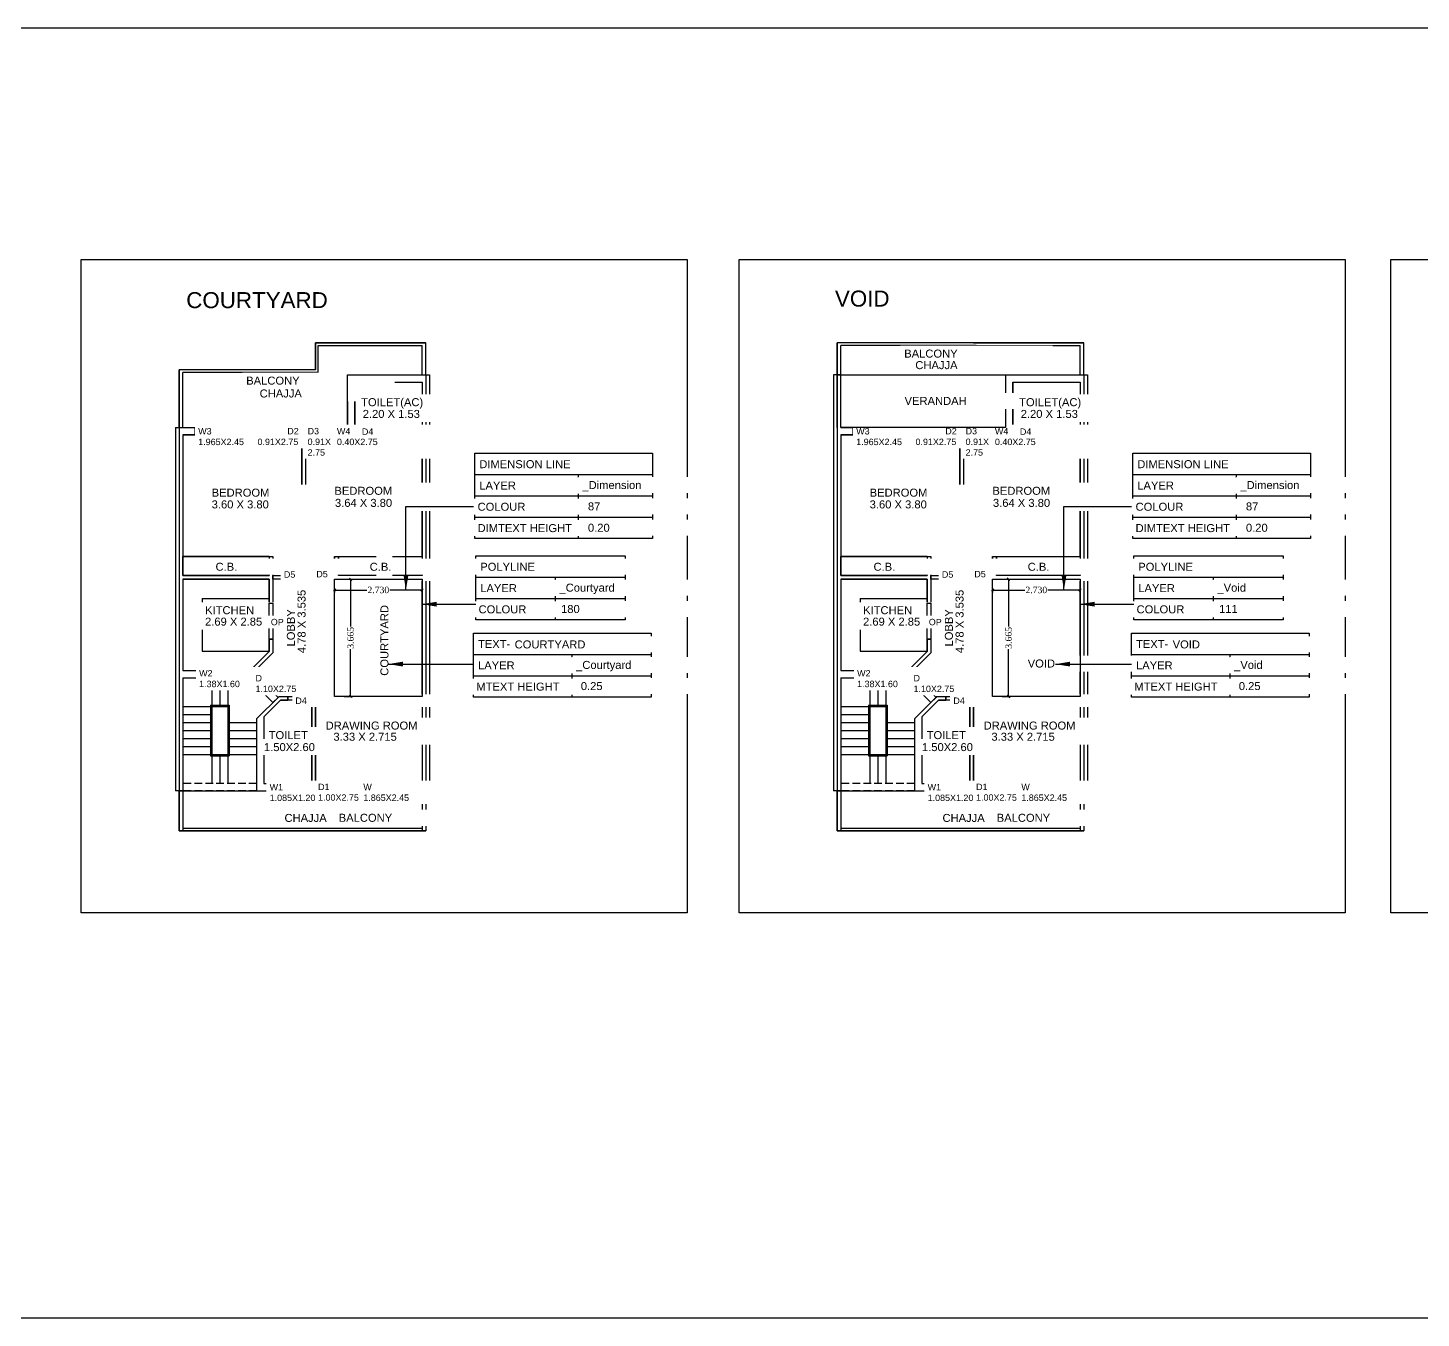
# Model space of a CAD drawing. Header units: metres. Extents: x 180 to 389, y -165 to 195.
# Drawn here: x 305.84 to 349.38, y 100.17 to 140.5 of the extents above; entities that cross this region are included whole.
import ezdxf

# ---------------------------------------------------------------- set-up
doc = ezdxf.new("R2010")
doc.units = ezdxf.units.M
doc.header["$LTSCALE"] = 2
doc.header["$MEASUREMENT"] = 0
doc.linetypes.add('ACAD_ISO02W100', pattern=[15, 12, -3])
for name, color, linetype in [('_ArchProj', 21, 'Continuous'), ('_Balcony', 25, 'Continuous'), ('_CB', 40, 'Continuous'), ('_Courtyard', 180, 'Continuous'), ('_Dimension', 87, 'Continuous'), ('_Door', 114, 'Continuous'), ('_Room', 72, 'Continuous'), ('_RoomDimensions', 193, 'Continuous'), ('_Void', 111, 'Continuous'), ('_Window', 115, 'Continuous')]:
    doc.layers.add(name, color=color, linetype=linetype)
doc.styles.add('DRAWING', font='times.ttf', dxfattribs={"height": 0.2})
doc.styles.get("Standard").update_dxf_attribs({"font": 'arial.ttf'})
doc.dimstyles.new('Copy of DRAWING', dxfattribs={"dimtxt": 0.2, "dimasz": 0.46, "dimexe": 0.076, "dimexo": 0.3, "dimgap": 0.037, "dimtad": 0, "dimdec": 3, "dimzin": 0, "dimdsep": 46, "dimtxsty": 'DRAWING', "dimblk": 'ARCHTICK', "dimtsz": 0.037, "dimcen": 0.09, "dimclre": 256, "dimclrt": 256, "dimadec": 0, "dimazin": 0, "dimtfac": 1, "dimtdec": 3, "dimtix": 1, "dimtofl": 0, "dimtmove": 2, "dimatfit": 3, "dimfxl": 1, "dimtolj": 1, "dimtzin": 0, "dimarcsym": 0})

# ---------------------------------------------------------------- blocks, each defined once
blk = doc.blocks.new('_ArchTick')
blk = doc.blocks.new('*D232')
at = {"layer": '_Dimension', "color": 0, "linetype": 'ByBlock', "lineweight": -2, "ltscale": 0.01}
for p, q in [((315.461, 122.965), (315.387, 122.891)), ((315.424, 122.928), (316.428, 122.928)), ((318.154, 122.928), (317.15, 122.928)), ((318.117, 122.891), (318.191, 122.965))]:
    blk.add_line(p, q, dxfattribs=at)
at = {"layer": '_Dimension', "linetype": 'ByBlock', "lineweight": -2, "ltscale": 0.01}
for p, q in [((315.424, 122.966), (315.424, 122.852)), ((318.154, 122.966), (318.154, 122.852))]:
    blk.add_line(p, q, dxfattribs=at)
at = {"layer": 'Defpoints', "color": 0, "ltscale": 0.01}
for p in [(315.424, 123.266), (318.154, 123.266), (318.154, 122.928)]:
    blk.add_point(p, dxfattribs=at)
at = {"layer": '_Dimension', "ltscale": 0.01, "insert": (316.789, 122.928), "char_height": 0.2, "attachment_point": 5, "style": 'DRAWING'}
blk.add_mtext('\\A1;2.730', dxfattribs=at)
blk = doc.blocks.new('*D233')
at = {"layer": '_Dimension', "linetype": 'ByBlock', "lineweight": -2, "ltscale": 0.01}
for p, q in [((315.724, 123.266), (315.996, 123.266)), ((315.724, 119.601), (315.996, 119.601))]:
    blk.add_line(p, q, dxfattribs=at)
at = {"layer": '_Dimension', "color": 0, "linetype": 'ByBlock', "lineweight": -2, "ltscale": 0.01}
for p, q in [((315.957, 123.229), (315.883, 123.303)), ((315.92, 123.266), (315.92, 121.787)), ((315.92, 119.601), (315.92, 121.08)), ((315.883, 119.638), (315.957, 119.564))]:
    blk.add_line(p, q, dxfattribs=at)
at = {"layer": 'Defpoints', "color": 0, "ltscale": 0.01}
for p in [(315.424, 123.266), (315.424, 119.601), (315.92, 119.601)]:
    blk.add_point(p, dxfattribs=at)
at = {"layer": '_Dimension', "ltscale": 0.01, "insert": (315.92, 121.433), "char_height": 0.2, "attachment_point": 5, "rotation": 90, "style": 'DRAWING'}
blk.add_mtext('\\A1;3.665', dxfattribs=at)
blk = doc.blocks.new('*D234')
at = {"layer": '_Dimension', "color": 0, "linetype": 'ByBlock', "lineweight": -2, "ltscale": 0.01}
for p, q in [((336.023, 122.965), (335.949, 122.891)), ((335.986, 122.928), (336.991, 122.928)), ((338.716, 122.928), (337.712, 122.928)), ((338.679, 122.891), (338.753, 122.965))]:
    blk.add_line(p, q, dxfattribs=at)
at = {"layer": '_Dimension', "linetype": 'ByBlock', "lineweight": -2, "ltscale": 0.01}
for p, q in [((335.986, 122.966), (335.986, 122.852)), ((338.716, 122.966), (338.716, 122.852))]:
    blk.add_line(p, q, dxfattribs=at)
at = {"layer": 'Defpoints', "color": 0, "ltscale": 0.01}
for p in [(335.986, 123.266), (338.716, 123.266), (338.716, 122.928)]:
    blk.add_point(p, dxfattribs=at)
at = {"layer": '_Dimension', "ltscale": 0.01, "insert": (337.351, 122.928), "char_height": 0.2, "attachment_point": 5, "style": 'DRAWING'}
blk.add_mtext('\\A1;2.730', dxfattribs=at)
blk = doc.blocks.new('*D235')
at = {"layer": '_Dimension', "linetype": 'ByBlock', "lineweight": -2, "ltscale": 0.01}
for p, q in [((336.286, 123.266), (336.558, 123.266)), ((336.286, 119.601), (336.558, 119.601))]:
    blk.add_line(p, q, dxfattribs=at)
at = {"layer": '_Dimension', "color": 0, "linetype": 'ByBlock', "lineweight": -2, "ltscale": 0.01}
for p, q in [((336.519, 123.229), (336.445, 123.303)), ((336.482, 123.266), (336.482, 121.787)), ((336.482, 119.601), (336.482, 121.08)), ((336.445, 119.638), (336.519, 119.564))]:
    blk.add_line(p, q, dxfattribs=at)
at = {"layer": 'Defpoints', "color": 0, "ltscale": 0.01}
for p in [(335.986, 123.266), (335.986, 119.601), (336.482, 119.601)]:
    blk.add_point(p, dxfattribs=at)
at = {"layer": '_Dimension', "ltscale": 0.01, "insert": (336.482, 121.433), "char_height": 0.2, "attachment_point": 5, "rotation": 90, "style": 'DRAWING'}
blk.add_mtext('\\A1;3.665', dxfattribs=at)

msp = doc.modelspace()

# ---------------------------------------------------------------- linework, layer by layer
at = {"ltscale": 0.01}
for p, q in [((314.8243, 130.6555), (318.2693, 130.6555)), ((314.8243, 129.8105), (314.8243, 130.6555)), ((318.2693, 129.6555), (318.2693, 130.6555)), ((335.3865, 130.6555), (331.1315, 130.6555)), ((331.1315, 128.0105), (331.1315, 130.6555)), ((335.3865, 130.6555), (338.8315, 130.6555)), ((335.3865, 130.6555), (335.3865, 130.6555)), ((338.8315, 129.6555), (338.8315, 130.6555)), ((314.9043, 129.7305), (314.9043, 130.5755)), ((314.9043, 130.5755), (318.1543, 130.5755)), ((318.1543, 129.6555), (318.1543, 130.5755)), ((335.4665, 130.5755), (331.2465, 130.5755)), ((331.2465, 128.0105), (331.2465, 130.5755)), ((335.4665, 130.5755), (335.4665, 130.5755)), ((335.4665, 130.5755), (338.7165, 130.5755)), ((338.7165, 129.6555), (338.7165, 130.5755)), ((314.8243, 129.8105), (310.5693, 129.8105)), ((310.5693, 128.0105), (310.5693, 129.8105)), ((314.9043, 129.7305), (310.6843, 129.7305)), ((310.6843, 128.0105), (310.6843, 129.7305)), ((315.8243, 129.6555), (318.3843, 129.6555)), ((315.8243, 129.6555), (315.8243, 129.4255)), ((315.8243, 129.4255), (315.8243, 128.6755)), ((316.0543, 129.4255), (318.1543, 129.4255)), ((316.0543, 129.4255), (316.0543, 127.7805)), ((316.0543, 129.4255), (316.0543, 128.6755)), ((318.1543, 129.4255), (318.1543, 127.8955)), ((318.2693, 129.6555), (318.2693, 116.6555)), ((318.3843, 129.6555), (318.3843, 116.6555)), ((331.0165, 129.6555), (331.0165, 116.6555)), ((331.2465, 129.6555), (331.0165, 129.6555)), ((331.1315, 129.6555), (331.1315, 116.6555)), ((336.3865, 129.6555), (338.9465, 129.6555)), ((336.3865, 129.6555), (336.3865, 129.4255)), ((336.3865, 129.4255), (336.3865, 128.6755)), ((336.6165, 129.4255), (338.7165, 129.4255)), ((336.6165, 129.4255), (336.6165, 127.7805)), ((336.6165, 129.4255), (336.6165, 128.6755)), ((338.7165, 129.4255), (338.7165, 127.8955)), ((338.8315, 129.6555), (338.8315, 116.6555)), ((338.9465, 129.6555), (338.9465, 116.6555)), ((315.8243, 128.6755), (315.8243, 127.7805)), ((336.3865, 128.6755), (336.3865, 127.7805)), ((310.4543, 128.0105), (310.4543, 116.6555)), ((310.4543, 128.0105), (311.0643, 128.0105)), ((310.5693, 128.0105), (310.5693, 116.6555)), ((311.0643, 128.0105), (311.0643, 127.7805)), ((311.0643, 128.0105), (313.0293, 128.0105)), ((313.0293, 128.0105), (313.4893, 128.0105)), ((313.0293, 128.0105), (313.0293, 127.7805)), ((313.4893, 128.0105), (313.4893, 127.7805)), ((314.3993, 128.0105), (314.5143, 128.0105)), ((314.3993, 128.0105), (314.3993, 123.2655)), ((314.5143, 128.0105), (314.5143, 123.2655)), ((315.4243, 128.0105), (315.8243, 128.0105)), ((315.4243, 128.0105), (315.4243, 127.7805)), ((331.2465, 128.0105), (331.6265, 128.0105)), ((331.6265, 128.0105), (331.6265, 127.7805)), ((331.6265, 128.0105), (333.5915, 128.0105)), ((333.5915, 128.0105), (334.0515, 128.0105)), ((333.5915, 128.0105), (333.5915, 127.7805)), ((334.0515, 128.0105), (334.0515, 127.7805)), ((334.9615, 128.0105), (335.0765, 128.0105)), ((334.9615, 128.0105), (334.9615, 123.2655)), ((335.0765, 128.0105), (335.0765, 123.2655)), ((335.9865, 128.0105), (336.3865, 128.0105)), ((335.9865, 128.0105), (335.9865, 127.7805)), ((310.6843, 127.7805), (310.6843, 123.3805)), ((310.6843, 127.7805), (311.0643, 127.7805)), ((311.0643, 127.7805), (313.0293, 127.7805)), ((313.0293, 127.7805), (313.4893, 127.7805)), ((315.4243, 127.7805), (315.8243, 127.7805)), ((315.8243, 127.7805), (316.0543, 127.7805)), ((316.8043, 127.8955), (318.1543, 127.8955)), ((316.8043, 127.8955), (316.8043, 127.7805)), ((316.8043, 127.7805), (318.1543, 127.7805)), ((318.1543, 127.7805), (318.1543, 123.3805)), ((331.2465, 127.7805), (331.2465, 123.3805)), ((331.2465, 127.7805), (331.6265, 127.7805)), ((331.6265, 127.7805), (333.5915, 127.7805)), ((333.5915, 127.7805), (334.0515, 127.7805)), ((335.9865, 127.7805), (336.3865, 127.7805)), ((336.3865, 127.7805), (336.6165, 127.7805)), ((337.3665, 127.8955), (338.7165, 127.8955)), ((337.3665, 127.8955), (337.3665, 127.7805)), ((337.3665, 127.7805), (338.7165, 127.7805)), ((338.7165, 127.7805), (338.7165, 123.3805)), ((319.8041, 126.5376), (325.3593, 126.5376)), ((340.3663, 126.5376), (345.9215, 126.5376)), ((313.3743, 123.9805), (310.6843, 123.9805)), ((313.3743, 123.9805), (313.4893, 123.9805)), ((313.3743, 123.9805), (313.3743, 123.3805)), ((313.4893, 123.9805), (313.4893, 123.2655)), ((315.4243, 123.9805), (315.5393, 123.9805)), ((315.4243, 123.9805), (315.4243, 123.2655)), ((315.5393, 123.9805), (315.5393, 123.3805)), ((315.5393, 123.9805), (318.1543, 123.9805)), ((333.9365, 123.9805), (331.2465, 123.9805)), ((333.9365, 123.9805), (334.0515, 123.9805)), ((333.9365, 123.9805), (333.9365, 123.3805)), ((334.0515, 123.9805), (334.0515, 123.2655)), ((335.9865, 123.9805), (336.1015, 123.9805)), ((335.9865, 123.9805), (335.9865, 123.2655)), ((336.1015, 123.9805), (336.1015, 123.3805)), ((336.1015, 123.9805), (338.7165, 123.9805)), ((310.6843, 123.3805), (313.3743, 123.3805)), ((310.6843, 123.2655), (310.6843, 120.4155)), ((310.6843, 123.2655), (313.3743, 123.2655)), ((313.3743, 123.2655), (313.3743, 122.5155)), ((313.4893, 123.2655), (313.4893, 122.5155)), ((314.3993, 123.2655), (314.5143, 123.2655)), ((315.4243, 123.2655), (318.1543, 123.2655)), ((315.5393, 123.3805), (318.1543, 123.3805)), ((318.1543, 123.2655), (318.1543, 116.8855)), ((319.8351, 123.3305), (324.4992, 123.3305)), ((331.2465, 123.3805), (333.9365, 123.3805)), ((331.2465, 123.2655), (331.2465, 120.4155)), ((331.2465, 123.2655), (333.9365, 123.2655)), ((333.9365, 123.2655), (333.9365, 122.5155)), ((334.0515, 123.2655), (334.0515, 122.5155)), ((334.9615, 123.2655), (335.0765, 123.2655)), ((335.9865, 123.2655), (338.7165, 123.2655)), ((336.1015, 123.3805), (338.7165, 123.3805)), ((338.7165, 123.2655), (338.7165, 116.8855)), ((340.3973, 123.3305), (345.0614, 123.3305)), ((311.2843, 122.6655), (313.3743, 122.6655)), ((311.2843, 122.6655), (311.2843, 121.0155)), ((313.3743, 122.5155), (313.4893, 122.5155)), ((319.8351, 122.6632), (324.4992, 122.6632)), ((331.8465, 122.6655), (333.9365, 122.6655)), ((331.8465, 122.6655), (331.8465, 121.0155)), ((333.9365, 122.5155), (334.0515, 122.5155)), ((340.3973, 122.6632), (345.0614, 122.6632)), ((313.3741, 121.3903), (313.3741, 121.008)), ((313.3741, 121.3903), (313.4891, 121.3903)), ((313.4891, 121.3903), (313.4891, 120.9604)), ((333.9363, 121.3903), (333.9363, 121.008)), ((333.9363, 121.3903), (334.0513, 121.3903)), ((334.0513, 121.3903), (334.0513, 120.9604)), ((311.2843, 121.0155), (313.3741, 121.0155)), ((312.7143, 120.1855), (313.4891, 120.9604)), ((312.7816, 120.4155), (313.3741, 121.008)), ((319.7648, 120.9155), (325.3176, 120.9155)), ((331.8465, 121.0155), (333.9363, 121.0155)), ((333.2765, 120.1855), (334.0513, 120.9604)), ((333.3438, 120.4155), (333.9363, 121.008)), ((340.327, 120.9155), (345.8798, 120.9155)), ((310.6843, 120.4155), (311.1443, 120.4155)), ((310.6843, 120.1855), (310.6843, 116.6555)), ((310.6843, 120.1855), (311.1443, 120.1855)), ((311.1443, 120.4155), (311.1443, 120.1855)), ((311.1443, 120.4155), (312.5243, 120.4155)), ((311.1443, 120.1855), (312.5243, 120.1855)), ((311.5843, 120.1855), (311.5843, 116.8855)), ((311.5843, 120.1855), (311.5843, 116.8855)), ((311.8343, 120.1855), (311.8343, 119.2855)), ((312.0843, 120.1855), (312.0843, 119.2855)), ((312.5243, 120.4155), (312.7816, 120.4155)), ((312.5243, 120.4155), (312.5243, 120.1855)), ((312.5243, 120.1855), (312.7143, 120.1855)), ((312.7143, 120.1855), (313.4921, 119.4077)), ((312.8769, 120.3482), (313.6547, 119.5703)), ((319.7648, 120.2482), (325.3176, 120.2482)), ((331.2465, 120.4155), (331.7065, 120.4155)), ((331.2465, 120.1855), (331.2465, 116.6555)), ((331.2465, 120.1855), (331.7065, 120.1855)), ((331.7065, 120.4155), (331.7065, 120.1855)), ((331.7065, 120.4155), (333.0865, 120.4155)), ((331.7065, 120.1855), (333.0865, 120.1855)), ((332.1465, 120.1855), (332.1465, 116.8855)), ((332.1465, 120.1855), (332.1465, 116.8855)), ((332.3965, 120.1855), (332.3965, 119.2855)), ((332.6465, 120.1855), (332.6465, 119.2855)), ((333.0865, 120.4155), (333.3438, 120.4155)), ((333.0865, 120.4155), (333.0865, 120.1855)), ((333.0865, 120.1855), (333.2765, 120.1855)), ((333.2765, 120.1855), (334.0543, 119.4077)), ((333.4391, 120.3482), (334.2169, 119.5703)), ((340.327, 120.2482), (345.8798, 120.2482)), ((311.5443, 119.3255), (312.1243, 119.3255)), ((311.5443, 119.3255), (311.5443, 117.7455)), ((311.5643, 119.3055), (312.1043, 119.3055)), ((311.5643, 119.3055), (311.5643, 117.7655)), ((312.1043, 119.3055), (312.1043, 117.7655)), ((312.1243, 119.3255), (312.1243, 117.7455)), ((312.9843, 118.8999), (313.6849, 119.6005)), ((313.2143, 118.9672), (313.7325, 119.4855)), ((313.6849, 119.6005), (313.9643, 119.6005)), ((313.7325, 119.4855), (313.9643, 119.4855)), ((313.9643, 119.6005), (313.9643, 119.4855)), ((314.7143, 119.6005), (314.7143, 116.8855)), ((314.7143, 119.6005), (314.8293, 119.6005)), ((314.8293, 119.6005), (314.8293, 116.6555)), ((332.1065, 119.3255), (332.6865, 119.3255)), ((332.1065, 119.3255), (332.1065, 117.7455)), ((332.1265, 119.3055), (332.6665, 119.3055)), ((332.1265, 119.3055), (332.1265, 117.7655)), ((332.6665, 119.3055), (332.6665, 117.7655)), ((332.6865, 119.3255), (332.6865, 117.7455)), ((333.5465, 118.8999), (334.2471, 119.6005)), ((333.7765, 118.9672), (334.2947, 119.4855)), ((334.2471, 119.6005), (334.5265, 119.6005)), ((334.2947, 119.4855), (334.5265, 119.4855)), ((334.5265, 119.6005), (334.5265, 119.4855)), ((335.2765, 119.6005), (335.2765, 116.8855)), ((335.2765, 119.6005), (335.3915, 119.6005)), ((335.3915, 119.6005), (335.3915, 116.6555)), ((310.6843, 119.2855), (312.0843, 119.2855)), ((310.6843, 119.0355), (311.5843, 119.0355)), ((312.0843, 119.2855), (312.0843, 116.8855)), ((312.9843, 118.8999), (312.9843, 116.6555)), ((313.2143, 118.9672), (313.2143, 116.8855)), ((331.2465, 119.2855), (332.6465, 119.2855)), ((331.2465, 119.0355), (332.1465, 119.0355)), ((332.6465, 119.2855), (332.6465, 116.8855)), ((333.5465, 118.8999), (333.5465, 116.6555)), ((333.7765, 118.9672), (333.7765, 116.8855)), ((310.6843, 118.7855), (311.5843, 118.7855)), ((310.6843, 118.5355), (311.5843, 118.5355)), ((312.0843, 118.7855), (312.9843, 118.7855)), ((312.0843, 118.5355), (312.9843, 118.5355)), ((331.2465, 118.7855), (332.1465, 118.7855)), ((331.2465, 118.5355), (332.1465, 118.5355)), ((332.6465, 118.7855), (333.5465, 118.7855)), ((332.6465, 118.5355), (333.5465, 118.5355)), ((310.6843, 118.2855), (311.5843, 118.2855)), ((310.6843, 118.0355), (311.5843, 118.0355)), ((312.0843, 118.2855), (312.9843, 118.2855)), ((312.0843, 118.0355), (312.9843, 118.0355)), ((331.2465, 118.2855), (332.1465, 118.2855)), ((331.2465, 118.0355), (332.1465, 118.0355)), ((332.6465, 118.2855), (333.5465, 118.2855)), ((332.6465, 118.0355), (333.5465, 118.0355)), ((310.6843, 117.7855), (312.9843, 117.7855)), ((311.5443, 117.7455), (312.1243, 117.7455)), ((311.5643, 117.7655), (312.1043, 117.7655)), ((311.8343, 117.7855), (311.8343, 116.8855)), ((331.2465, 117.7855), (333.5465, 117.7855)), ((332.1065, 117.7455), (332.6865, 117.7455)), ((332.1265, 117.7655), (332.6665, 117.7655)), ((332.3965, 117.7855), (332.3965, 116.8855)), ((313.2143, 116.8855), (313.3643, 116.8855)), ((313.3643, 116.8855), (313.3643, 116.6555)), ((313.3643, 116.8855), (314.4493, 116.8855)), ((314.4493, 116.8855), (314.7143, 116.8855)), ((314.4493, 116.8855), (314.4493, 116.6555)), ((315.8293, 116.8855), (315.8293, 116.6555)), ((315.8293, 116.8855), (317.6943, 116.8855)), ((317.6943, 116.8855), (318.1543, 116.8855)), ((317.6943, 116.8855), (317.6943, 116.6555)), ((333.7765, 116.8855), (333.9265, 116.8855)), ((333.9265, 116.8855), (333.9265, 116.6555)), ((333.9265, 116.8855), (335.0115, 116.8855)), ((335.0115, 116.8855), (335.2765, 116.8855)), ((335.0115, 116.8855), (335.0115, 116.6555)), ((336.3915, 116.8855), (336.3915, 116.6555)), ((336.3915, 116.8855), (338.2565, 116.8855)), ((338.2565, 116.8855), (338.7165, 116.8855)), ((338.2565, 116.8855), (338.2565, 116.6555)), ((310.6843, 116.6555), (310.4543, 116.6555)), ((310.5693, 116.6555), (310.5693, 115.4055)), ((310.6843, 116.6555), (310.6843, 115.4055)), ((312.9843, 116.6555), (313.3643, 116.6555)), ((313.3643, 116.6555), (314.4493, 116.6555)), ((314.4493, 116.6555), (314.8293, 116.6555)), ((315.8293, 116.6555), (317.6943, 116.6555)), ((317.6943, 116.6555), (318.3843, 116.6555)), ((318.1543, 116.6555), (318.1543, 115.4055)), ((318.2693, 116.6555), (318.2693, 115.4055)), ((331.2465, 116.6555), (331.0165, 116.6555)), ((331.1315, 116.6555), (331.1315, 115.4055)), ((331.2465, 116.6555), (331.2465, 115.4055)), ((333.5465, 116.6555), (333.9265, 116.6555)), ((333.9265, 116.6555), (335.0115, 116.6555)), ((335.0115, 116.6555), (335.3915, 116.6555)), ((336.3915, 116.6555), (338.2565, 116.6555)), ((338.2565, 116.6555), (338.9465, 116.6555)), ((338.7165, 116.6555), (338.7165, 115.4055)), ((338.8315, 116.6555), (338.8315, 115.4055)), ((310.5693, 115.4055), (318.2693, 115.4055)), ((310.6843, 115.4855), (318.1543, 115.4855)), ((331.1315, 115.4055), (338.8315, 115.4055)), ((331.2465, 115.4855), (338.7165, 115.4855))]:
    msp.add_line(p, q, dxfattribs=at)
at = {"linetype": 'ACAD_ISO02W100', "ltscale": 0.01}
for p, q in [((312.9843, 116.8855), (310.6843, 116.8855)), ((333.5465, 116.8855), (331.2465, 116.8855)), ((312.9843, 116.6555), (310.6843, 116.6555)), ((333.5465, 116.6555), (331.2465, 116.6555))]:
    msp.add_line(p, q, dxfattribs=at)
at = {"ltscale": 0.01}
for points in [[(180.407, 140.5), (389.0953, 140.5), (389.0953, 100.1689), (180.407, 100.1689)], [(319.8351, 123.9978), (324.4992, 123.9978), (324.4992, 121.9959), (319.8351, 121.9959)], [(340.3973, 123.9978), (345.0614, 123.9978), (345.0614, 121.9959), (340.3973, 121.9959)], [(319.7648, 121.5828), (325.3176, 121.5828), (325.3176, 119.5809), (319.7648, 119.5809)], [(340.327, 121.5828), (345.8798, 121.5828), (345.8798, 119.5809), (340.327, 119.5809)]]:
    msp.add_lwpolyline(points, close=True, dxfattribs=at)
at = {"layer": '_Balcony', "ltscale": 0.01}
for points in [[(310.5693, 116.6555), (318.2693, 116.6555), (318.2693, 115.4055), (310.5693, 115.4055)], [(331.1315, 116.6555), (338.8315, 116.6555), (338.8315, 115.4055), (331.1315, 115.4055)]]:
    msp.add_lwpolyline(points, close=True, dxfattribs=at)
at = {"layer": '_CB', "ltscale": 0.01}
for points in [[(310.6843, 123.9805), (313.3743, 123.9805), (313.3743, 123.3805), (310.6843, 123.3805)], [(331.2465, 123.9805), (333.9365, 123.9805), (333.9365, 123.3805), (331.2465, 123.3805)]]:
    msp.add_lwpolyline(points, close=True, dxfattribs=at)
at = {"layer": '_Door', "ltscale": 0.01}
for points in [[(313.4893, 128.0105), (314.3993, 128.0105), (314.3993, 127.7805), (313.4893, 127.7805)], [(314.5143, 128.0105), (315.4243, 128.0105), (315.4243, 127.7805), (314.5143, 127.7805)], [(334.0515, 128.0105), (334.9615, 128.0105), (334.9615, 127.7805), (334.0515, 127.7805)], [(335.0765, 128.0105), (335.9865, 128.0105), (335.9865, 127.7805), (335.0765, 127.7805)], [(316.0543, 127.8955), (316.8043, 127.8955), (316.8043, 127.7805), (316.0543, 127.7805)], [(336.6165, 127.8955), (337.3665, 127.8955), (337.3665, 127.7805), (336.6165, 127.7805)], [(313.6547, 119.5703), (312.8769, 120.3482), (312.7143, 120.1855), (313.4921, 119.4077)], [(334.2169, 119.5703), (333.4391, 120.3482), (333.2765, 120.1855), (334.0543, 119.4077)], [(313.9643, 119.6005), (314.7143, 119.6005), (314.7143, 119.4855), (313.9643, 119.4855)], [(334.5265, 119.6005), (335.2765, 119.6005), (335.2765, 119.4855), (334.5265, 119.4855)], [(314.8293, 116.8855), (315.8293, 116.8855), (315.8293, 116.6555), (314.8293, 116.6555)], [(335.3915, 116.8855), (336.3915, 116.8855), (336.3915, 116.6555), (335.3915, 116.6555)]]:
    msp.add_lwpolyline(points, close=True, dxfattribs=at)
at = {"layer": '_Room', "ltscale": 0.01}
for p, q in [((313.4893, 123.2655), (313.4891, 120.9604)), ((318.1543, 123.2655), (313.4893, 123.2655)), ((318.1543, 119.6005), (318.1543, 123.2655)), ((334.0515, 123.2655), (334.0513, 120.9604)), ((338.7165, 123.2655), (334.0515, 123.2655)), ((338.7165, 119.6005), (338.7165, 123.2655)), ((313.4891, 120.9604), (312.8769, 120.3482)), ((334.0513, 120.9604), (333.4391, 120.3482)), ((312.8769, 120.3482), (313.6547, 119.5703)), ((333.4391, 120.3482), (334.2169, 119.5703)), ((313.6547, 119.5703), (313.6849, 119.6005)), ((313.6849, 119.6005), (318.1543, 119.6005)), ((334.2169, 119.5703), (334.2471, 119.6005)), ((334.2471, 119.6005), (338.7165, 119.6005))]:
    msp.add_line(p, q, dxfattribs=at)
for points in [[(316.0543, 129.4255), (318.1543, 129.4255), (318.1543, 127.8955), (316.0543, 127.8955)], [(336.6165, 129.4255), (338.7165, 129.4255), (338.7165, 127.8955), (336.6165, 127.8955)], [(310.6843, 127.7805), (310.6843, 123.9805), (313.4893, 123.9805), (313.4893, 123.3805), (314.3993, 123.3805), (314.3993, 127.7805)], [(318.1543, 127.7805), (314.5143, 127.7805), (314.5143, 123.3805), (315.4243, 123.3805), (315.4243, 123.9805), (318.1543, 123.9805)], [(331.2465, 127.7805), (331.2465, 123.9805), (334.0515, 123.9805), (334.0515, 123.3805), (334.9615, 123.3805), (334.9615, 127.7805)], [(338.7165, 127.7805), (335.0765, 127.7805), (335.0765, 123.3805), (335.9865, 123.3805), (335.9865, 123.9805), (338.7165, 123.9805)], [(310.6843, 123.2655), (310.6843, 120.4155), (312.7816, 120.4155), (313.3741, 121.008), (313.3743, 123.2655)], [(331.2465, 123.2655), (331.2465, 120.4155), (333.3438, 120.4155), (333.9363, 121.008), (333.9365, 123.2655)], [(314.7143, 119.4855), (313.7325, 119.4855), (313.2143, 118.9672), (313.2143, 116.8855), (314.7143, 116.8855), (314.7143, 119.4855)], [(314.8293, 119.6005), (318.1543, 119.6005), (318.1543, 116.8855), (314.8293, 116.8855)], [(335.2765, 119.4855), (334.2947, 119.4855), (333.7765, 118.9672), (333.7765, 116.8855), (335.2765, 116.8855), (335.2765, 119.4855)], [(335.3915, 119.6005), (338.7165, 119.6005), (338.7165, 116.8855), (335.3915, 116.8855)]]:
    msp.add_lwpolyline(points, close=True, dxfattribs=at)
at = {"layer": '_Window', "ltscale": 0.01}
for points in [[(311.1443, 120.4155), (312.5243, 120.4155), (312.5243, 120.1855), (311.1443, 120.1855)], [(331.7065, 120.4155), (333.0865, 120.4155), (333.0865, 120.1855), (331.7065, 120.1855)], [(313.3643, 116.8855), (314.4493, 116.8855), (314.4493, 116.6555), (313.3643, 116.6555)], [(333.9265, 116.8855), (335.0115, 116.8855), (335.0115, 116.6555), (333.9265, 116.6555)]]:
    msp.add_lwpolyline(points, close=True, dxfattribs=at)

# ---------------------------------------------------------------- next in the draw order: texts
at = {"ltscale": 0.01, "insert": (301.5779, 122.3259), "char_height": 0.25, "width": 4.517248, "attachment_point": 1, "bg_fill": 2}
msp.add_mtext('0.25', dxfattribs=at)
at = {"layer": '_Room', "ltscale": 0.01, "char_height": 0.25, "width": 4.517248, "attachment_point": 1, "bg_fill": 2}
for s, insert in [('TOILET(AC)', (316.251, 128.9247)), ('TOILET(AC)', (336.8132, 128.9247)), ('BEDROOM', (311.581, 126.0967)), ('BEDROOM', (332.1432, 126.0967)), ('KITCHEN', (311.3754, 122.4232)), ('KITCHEN', (331.9376, 122.4232)), ('DRAWING ROOM', (315.1418, 118.8162)), ('DRAWING ROOM', (335.704, 118.8162))]:
    msp.add_mtext(s, dxfattribs=dict(at, insert=insert))

# ---------------------------------------------------------------- next in the draw order: texts
for s, insert in [('BEDROOM', (315.4168, 126.1549)), ('BEDROOM', (335.979, 126.1549)), ('TOILET', (313.3622, 118.5182)), ('TOILET', (333.9244, 118.5182))]:
    msp.add_mtext(s, dxfattribs=dict(at, insert=insert))
at = {"layer": '_Room', "ltscale": 0.01, "char_height": 0.25, "width": 4.517248, "attachment_point": 1, "rotation": 90, "bg_fill": 2}
for insert in [(313.9311, 121.1642), (334.4933, 121.1642)]:
    msp.add_mtext('LOBBY', dxfattribs=dict(at, insert=insert))
at = {"layer": '_RoomDimensions', "ltscale": 0.01, "char_height": 0.25, "width": 4.517248, "attachment_point": 1, "bg_fill": 2}
for insert in [(316.3015, 128.5576), (336.8637, 128.5576)]:
    msp.add_mtext('2.20 X 1.53', dxfattribs=dict(at, insert=insert))

# ---------------------------------------------------------------- next in the draw order: texts
for s, insert in [('3.60 X 3.80', (311.581, 125.7289)), ('3.60 X 3.80', (332.1432, 125.7289)), ('2.69 X 2.85', (311.3736, 122.065)), ('2.69 X 2.85', (331.9357, 122.065)), ('3.33 X 2.715', (315.3854, 118.4671)), ('3.33 X 2.715', (335.9476, 118.4671))]:
    msp.add_mtext(s, dxfattribs=dict(at, insert=insert))

# ---------------------------------------------------------------- next in the draw order: linework, layer by layer
at = {"layer": '_Door', "ltscale": 0.01}
for points in [[(313.3742, 122.5155), (313.4891, 122.5155), (313.4891, 121.3903), (313.3742, 121.3903)], [(333.9364, 122.5155), (334.0513, 122.5155), (334.0513, 121.3903), (333.9364, 121.3903)]]:
    msp.add_lwpolyline(points, close=True, dxfattribs=at)

# ---------------------------------------------------------------- next in the draw order: texts
at = {"layer": '_RoomDimensions', "ltscale": 0.01, "char_height": 0.25, "width": 4.517248, "attachment_point": 1, "bg_fill": 2}
for s, insert in [('3.64 X 3.80', (315.434, 125.7773)), ('3.64 X 3.80', (335.9962, 125.7773)), ('1.50X2.60', (313.215, 118.1434)), ('1.50X2.60', (333.7772, 118.1434))]:
    msp.add_mtext(s, dxfattribs=dict(at, insert=insert))
at = {"layer": '_RoomDimensions', "ltscale": 0.01, "char_height": 0.25, "width": 4.517248, "attachment_point": 1, "rotation": 90, "bg_fill": 2}
for insert in [(314.2651, 120.9564), (334.8273, 120.9564)]:
    msp.add_mtext('4.78 X 3.535', dxfattribs=dict(at, insert=insert))

# ---------------------------------------------------------------- next in the draw order: linework, layer by layer
at = {"ltscale": 0.01}
for p, q in [((319.8041, 125.8703), (325.3593, 125.8703)), ((340.3663, 125.8703), (345.9215, 125.8703))]:
    msp.add_line(p, q, dxfattribs=at)
msp.add_lwpolyline([(307.5015, 133.2626), (326.4421, 133.2626), (326.4421, 112.836), (307.5015, 112.836)], close=True, dxfattribs=at)
at = {"layer": '_Door', "ltscale": 0.01}
for points in [[(313.4893, 123.3805), (314.3993, 123.3805), (314.3993, 123.2655), (313.4893, 123.2655)], [(314.5143, 123.3805), (315.4243, 123.3805), (315.4243, 123.2655), (314.5143, 123.2655)], [(334.0515, 123.3805), (334.9615, 123.3805), (334.9615, 123.2655), (334.0515, 123.2655)], [(335.0765, 123.3805), (335.9865, 123.3805), (335.9865, 123.2655), (335.0765, 123.2655)]]:
    msp.add_lwpolyline(points, close=True, dxfattribs=at)

# ---------------------------------------------------------------- next in the draw order: texts
at = {"ltscale": 0.01, "attachment_point": 1, "bg_fill": 2}
for s, insert, char_height, width in [('COURTYARD', (310.7861, 132.2392), 0.5, 9.500651), ('POLYLINE', (319.974, 123.7799), 0.25, 4.517248), ('TEXT-', (319.9037, 121.3649), 0.25, 4.517248)]:
    msp.add_mtext(s, dxfattribs=dict(at, insert=insert, char_height=char_height, width=width))
at = {"layer": '_ArchProj', "ltscale": 0.01, "char_height": 0.25, "width": 4.517248, "attachment_point": 1, "bg_fill": 2}
for insert in [(313.0802, 129.1968), (313.8569, 115.9293)]:
    msp.add_mtext('CHAJJA', dxfattribs=dict(at, insert=insert))
at = {"layer": '_Door', "ltscale": 0.01, "char_height": 0.2, "width": 4.517248, "attachment_point": 1, "bg_fill": 2}
for s, insert in [('D5', (313.8381, 123.5142)), ('OP', (313.4292, 122.0275)), ('D\\P1.10X2.75', (312.951, 120.2745))]:
    msp.add_mtext(s, dxfattribs=dict(at, insert=insert))

# ---------------------------------------------------------------- next in the draw order: linework, layer by layer
at = {"ltscale": 0.01}
for p, q in [((322.3183, 123.3305), (322.3183, 121.9959)), ((322.838, 120.9155), (322.838, 119.5809))]:
    msp.add_line(p, q, dxfattribs=at)

# ---------------------------------------------------------------- next in the draw order: texts
at = {"layer": '_Balcony', "ltscale": 0.01, "char_height": 0.25, "width": 4.517248, "attachment_point": 1, "bg_fill": 2}
for insert in [(312.6607, 129.5987), (315.552, 115.9336)]:
    msp.add_mtext('BALCONY', dxfattribs=dict(at, insert=insert))
at = {"layer": '_Door', "ltscale": 0.01, "char_height": 0.2, "width": 4.517248, "attachment_point": 1, "bg_fill": 2}
for s, insert in [('D5', (314.8513, 123.5264)), ('D4', (314.1964, 119.5694))]:
    msp.add_mtext(s, dxfattribs=dict(at, insert=insert))

# ---------------------------------------------------------------- next in the draw order: linework, layer by layer
at = {"layer": '_ArchProj', "ltscale": 0.01}
msp.add_lwpolyline([(310.5693, 129.8105), (310.5693, 128.0105), (315.8243, 128.0105), (315.8243, 129.6555), (318.2693, 129.6555), (318.2693, 130.6555), (314.8243, 130.6555), (314.8243, 129.8105)], close=True, dxfattribs=at)
at = {"layer": '_CB', "ltscale": 0.01}
msp.add_lwpolyline([(315.5393, 123.9805), (318.1543, 123.9805), (318.1543, 123.3805), (315.5393, 123.3805)], close=True, dxfattribs=at)

# ---------------------------------------------------------------- next in the draw order: texts
at = {"ltscale": 0.01, "char_height": 0.25, "width": 4.517248, "attachment_point": 1, "bg_fill": 2}
for insert in [(319.974, 123.1126), (319.9037, 120.6976)]:
    msp.add_mtext('LAYER', dxfattribs=dict(at, insert=insert))
at = {"layer": '_Door', "ltscale": 0.01, "insert": (314.9067, 116.874), "char_height": 0.2, "width": 4.517248, "attachment_point": 1, "bg_fill": 2}
msp.add_mtext('D1\\P1.00X2.75', dxfattribs=at)
at = {"layer": '_Window', "ltscale": 0.01, "insert": (311.1888, 120.4252), "char_height": 0.2, "width": 4.517248, "attachment_point": 1, "bg_fill": 2}
msp.add_mtext('W2\\P1.38X1.60', dxfattribs=at)

# ---------------------------------------------------------------- next in the draw order: linework, layer by layer
at = {"layer": '_Window', "ltscale": 0.01}
msp.add_lwpolyline([(315.8293, 116.8855), (317.6943, 116.8855), (317.6943, 116.6555), (315.8293, 116.6555)], close=True, dxfattribs=at)

# ---------------------------------------------------------------- next in the draw order: texts
at = {"ltscale": 0.01, "char_height": 0.25, "width": 4.517248, "attachment_point": 1, "bg_fill": 2}
for s, insert in [('_Courtyard', (322.4498, 123.1272)), ('COURTYARD', (321.049, 121.3529)), ('MTEXT HEIGHT', (319.8513, 120.034))]:
    msp.add_mtext(s, dxfattribs=dict(at, insert=insert))
at = {"layer": '_CB', "ltscale": 0.01, "insert": (311.7019, 123.7804), "char_height": 0.25, "width": 4.517248, "attachment_point": 1, "bg_fill": 2}
msp.add_mtext('C.B.', dxfattribs=at)
at = {"layer": '_Door', "ltscale": 0.01, "insert": (313.0134, 127.9943), "char_height": 0.2, "width": 4.517248, "attachment_point": 1, "bg_fill": 2}
msp.add_mtext('            D2\\P0.91X2.75', dxfattribs=at)

# ---------------------------------------------------------------- next in the draw order: linework, layer by layer
at = {"layer": '_Window', "ltscale": 0.01}
msp.add_lwpolyline([(311.0643, 128.0105), (313.0293, 128.0105), (313.0293, 127.7805), (311.0643, 127.7805)], close=True, dxfattribs=at)

# ---------------------------------------------------------------- next in the draw order: texts
at = {"ltscale": 0.01, "char_height": 0.25, "width": 4.517248, "attachment_point": 1, "bg_fill": 2}
for s, insert in [('COLOUR', (319.9216, 122.449)), ('0.25', (323.1161, 120.0509))]:
    msp.add_mtext(s, dxfattribs=dict(at, insert=insert))
at = {"layer": '_CB', "ltscale": 0.01, "insert": (316.5194, 123.7804), "char_height": 0.25, "width": 4.517248, "attachment_point": 1, "bg_fill": 2}
msp.add_mtext('C.B.', dxfattribs=at)
at = {"layer": '_Door', "ltscale": 0.01, "insert": (314.5788, 127.9958), "char_height": 0.2, "width": 4.517248, "attachment_point": 1, "bg_fill": 2}
msp.add_mtext('D3\\P0.91X\\P2.75', dxfattribs=at)
at = {"layer": '_Window', "ltscale": 0.01, "insert": (316.3201, 116.8702), "char_height": 0.2, "width": 4.517248, "attachment_point": 1, "bg_fill": 2}
msp.add_mtext('W\\P1.865X2.45', dxfattribs=at)

# ---------------------------------------------------------------- next in the draw order: dimensions: what is measured, and where the dimension line sits
at = {"layer": '_Dimension', "ltscale": 0.01}
dim = msp.add_linear_dim(base=(315.9196, 119.6005), p1=(315.4243, 123.2655), p2=(315.4243, 119.6005), angle=90, dimstyle='Copy of DRAWING', dxfattribs=at)
dim.commit()
dim.dimension.update_dxf_attribs({"geometry": '*D233', "text_midpoint": (315.9196, 121.433)})

# ---------------------------------------------------------------- next in the draw order: linework, layer by layer
at = {"layer": '_Window', "ltscale": 0.01}
msp.add_lwpolyline([(315.4243, 128.0105), (315.8243, 128.0105), (315.8243, 127.7805), (315.4243, 127.7805)], close=True, dxfattribs=at)

# ---------------------------------------------------------------- next in the draw order: texts
at = {"ltscale": 0.01, "char_height": 0.25, "width": 4.517248, "attachment_point": 1, "bg_fill": 2}
for s, insert in [('180', (322.499, 122.4599)), ('_Courtyard', (322.9696, 120.7122))]:
    msp.add_mtext(s, dxfattribs=dict(at, insert=insert))
at = {"layer": '_Courtyard', "ltscale": 0.01, "insert": (316.854, 120.2481), "char_height": 0.25, "width": 4.517248, "attachment_point": 1, "rotation": 90, "bg_fill": 2}
msp.add_mtext('COURTYARD', dxfattribs=at)
at = {"layer": '_Door', "ltscale": 0.01, "insert": (316.2764, 127.9794), "char_height": 0.2, "width": 4.517248, "attachment_point": 1, "bg_fill": 2}
msp.add_mtext('D4', dxfattribs=at)
at = {"layer": '_Window', "ltscale": 0.01, "insert": (313.3929, 116.8661), "char_height": 0.2, "width": 4.517248, "attachment_point": 1, "bg_fill": 2}
msp.add_mtext('W1\\P1.085X1.20', dxfattribs=at)

# ---------------------------------------------------------------- next in the draw order: leaders
at = {"ltscale": 0.01}
for points in [[(317.6522, 122.9278), (317.6522, 125.5437), (319.8041, 125.5437)], [(318.1543, 122.4852), (319.8351, 122.4852)]]:
    msp.add_leader(points, dimstyle='Copy of DRAWING', dxfattribs=at)

# ---------------------------------------------------------------- next in the draw order: linework, layer by layer
at = {"layer": '_Courtyard', "ltscale": 0.01}
msp.add_lwpolyline([(315.4243, 123.2655), (318.1543, 123.2655), (318.1543, 119.6005), (315.4243, 119.6005)], close=True, dxfattribs=at)

# ---------------------------------------------------------------- next in the draw order: texts
at = {"layer": '_Window', "ltscale": 0.01, "insert": (311.1608, 127.9906), "char_height": 0.2, "width": 4.517248, "attachment_point": 1, "bg_fill": 2}
msp.add_mtext('W3\\P1.965X2.45', dxfattribs=at)

# ---------------------------------------------------------------- next in the draw order: dimensions: what is measured, and where the dimension line sits
at = {"layer": '_Dimension', "ltscale": 0.01}
dim = msp.add_linear_dim(base=(318.1543, 122.9278), p1=(315.4243, 123.2655), p2=(318.1543, 123.2655), dimstyle='Copy of DRAWING', dxfattribs=at)
dim.commit()
dim.dimension.update_dxf_attribs({"geometry": '*D232', "text_midpoint": (316.7893, 122.9278)})

# ---------------------------------------------------------------- next in the draw order: leaders
at = {"ltscale": 0.01}
msp.add_leader([(317.1007, 120.6123), (319.7648, 120.6123)], dimstyle='Copy of DRAWING', override={"dimgap": 0.037, "dimtad": 0}, dxfattribs=at)

# ---------------------------------------------------------------- next in the draw order: texts
at = {"layer": '_Window', "ltscale": 0.01, "insert": (315.4954, 127.9916), "char_height": 0.2, "width": 4.517248, "attachment_point": 1, "bg_fill": 2}
msp.add_mtext('W4\\P0.40X2.75', dxfattribs=at)

# ---------------------------------------------------------------- next in the draw order: linework, layer by layer
at = {"ltscale": 0.01}
msp.add_lwpolyline([(319.8041, 127.2049), (325.3593, 127.2049), (325.3593, 124.5357), (319.8041, 124.5357)], close=True, dxfattribs=at)

# ---------------------------------------------------------------- next in the draw order: texts
at = {"ltscale": 0.01, "insert": (319.9431, 126.9869), "char_height": 0.25, "width": 5.122688, "attachment_point": 1, "bg_fill": 2}
msp.add_mtext('DIMENSION LINE', dxfattribs=at)

# ---------------------------------------------------------------- next in the draw order: linework, layer by layer
at = {"ltscale": 0.01}
msp.add_line((323.0304, 126.5376), (323.0304, 124.5357), dxfattribs=at)

# ---------------------------------------------------------------- next in the draw order: texts
at = {"ltscale": 0.01, "char_height": 0.25, "width": 4.517248, "attachment_point": 1, "bg_fill": 2}
for s, insert in [('LAYER', (319.9431, 126.3196)), ('DIMTEXT HEIGHT', (319.8907, 124.9888))]:
    msp.add_mtext(s, dxfattribs=dict(at, insert=insert))

# ---------------------------------------------------------------- next in the draw order: texts
for s, insert in [('_Dimension', (323.1666, 126.3342)), ('0.20', (323.3392, 124.9996))]:
    msp.add_mtext(s, dxfattribs=dict(at, insert=insert))

# ---------------------------------------------------------------- next in the draw order: linework, layer by layer
at = {"ltscale": 0.01}
msp.add_line((319.8041, 125.203), (325.3593, 125.203), dxfattribs=at)

# ---------------------------------------------------------------- next in the draw order: texts
at = {"ltscale": 0.01, "insert": (319.8907, 125.6561), "char_height": 0.25, "width": 4.517248, "attachment_point": 1, "bg_fill": 2}
msp.add_mtext('COLOUR', dxfattribs=at)

# ---------------------------------------------------------------- next in the draw order: texts
at = {"ltscale": 0.01, "insert": (323.3392, 125.6669), "char_height": 0.25, "width": 4.517248, "attachment_point": 1, "bg_fill": 2}
msp.add_mtext('87', dxfattribs=at)

# ---------------------------------------------------------------- next in the draw order: linework, layer by layer
at = {"ltscale": 0.01}
msp.add_lwpolyline([(328.0637, 133.2626), (347.0042, 133.2626), (347.0042, 112.836), (328.0637, 112.836)], close=True, dxfattribs=at)

# ---------------------------------------------------------------- next in the draw order: texts
at = {"ltscale": 0.01, "attachment_point": 1, "bg_fill": 2}
for s, insert, char_height, width in [('VOID', (331.0578, 132.2879), 0.5, 9.500651), ('POLYLINE', (340.5362, 123.7799), 0.25, 4.517248), ('TEXT-', (340.4659, 121.3649), 0.25, 4.517248)]:
    msp.add_mtext(s, dxfattribs=dict(at, insert=insert, char_height=char_height, width=width))
at = {"layer": '_ArchProj', "ltscale": 0.01, "char_height": 0.25, "width": 4.517248, "attachment_point": 1, "bg_fill": 2}
for insert in [(333.5696, 130.0826), (334.4191, 115.9293)]:
    msp.add_mtext('CHAJJA', dxfattribs=dict(at, insert=insert))
at = {"layer": '_Door', "ltscale": 0.01, "char_height": 0.2, "width": 4.517248, "attachment_point": 1, "bg_fill": 2}
for s, insert in [('            D2\\P0.91X2.75', (333.5756, 127.9943)), ('D5', (334.4003, 123.5142)), ('OP', (333.9914, 122.0275)), ('D\\P1.10X2.75', (333.5131, 120.2745))]:
    msp.add_mtext(s, dxfattribs=dict(at, insert=insert))

# ---------------------------------------------------------------- next in the draw order: linework, layer by layer
at = {"ltscale": 0.01}
for p, q in [((342.8804, 123.3305), (342.8804, 121.9959)), ((343.4002, 120.9155), (343.4002, 119.5809))]:
    msp.add_line(p, q, dxfattribs=at)
at = {"layer": '_Window', "ltscale": 0.01}
msp.add_lwpolyline([(331.6265, 128.0105), (333.5915, 128.0105), (333.5915, 127.7805), (331.6265, 127.7805)], close=True, dxfattribs=at)

# ---------------------------------------------------------------- next in the draw order: texts
at = {"layer": '_Balcony', "ltscale": 0.01, "char_height": 0.25, "width": 4.517248, "attachment_point": 1, "bg_fill": 2}
for insert in [(333.2229, 130.4437), (336.1142, 115.9336)]:
    msp.add_mtext('BALCONY', dxfattribs=dict(at, insert=insert))
at = {"layer": '_Door', "ltscale": 0.01, "char_height": 0.2, "width": 4.517248, "attachment_point": 1, "bg_fill": 2}
for s, insert in [('D3\\P0.91X\\P2.75', (335.141, 127.9958)), ('D5', (335.4135, 123.5264)), ('D4', (334.7586, 119.5694))]:
    msp.add_mtext(s, dxfattribs=dict(at, insert=insert))

# ---------------------------------------------------------------- next in the draw order: linework, layer by layer
at = {"layer": '_ArchProj', "ltscale": 0.01}
msp.add_lwpolyline([(331.1315, 130.6555), (331.1315, 129.6555), (336.3865, 129.6555), (338.8315, 129.6555), (338.8315, 130.6555), (335.3865, 130.6555), (335.3865, 130.6555)], close=True, dxfattribs=at)
at = {"layer": '_CB', "ltscale": 0.01}
msp.add_lwpolyline([(336.1015, 123.9805), (338.7165, 123.9805), (338.7165, 123.3805), (336.1015, 123.3805)], close=True, dxfattribs=at)
at = {"layer": '_Window', "ltscale": 0.01}
msp.add_lwpolyline([(335.9865, 128.0105), (336.3865, 128.0105), (336.3865, 127.7805), (335.9865, 127.7805)], close=True, dxfattribs=at)

# ---------------------------------------------------------------- next in the draw order: texts
at = {"ltscale": 0.01, "char_height": 0.25, "width": 4.517248, "attachment_point": 1, "bg_fill": 2}
for insert in [(340.5362, 123.1126), (340.4659, 120.6976)]:
    msp.add_mtext('LAYER', dxfattribs=dict(at, insert=insert))
at = {"layer": '_Door', "ltscale": 0.01, "char_height": 0.2, "width": 4.517248, "attachment_point": 1, "bg_fill": 2}
for s, insert in [('D4', (336.8386, 127.9794)), ('D1\\P1.00X2.75', (335.4689, 116.874))]:
    msp.add_mtext(s, dxfattribs=dict(at, insert=insert))
at = {"layer": '_Window', "ltscale": 0.01, "insert": (331.751, 120.4252), "char_height": 0.2, "width": 4.517248, "attachment_point": 1, "bg_fill": 2}
msp.add_mtext('W2\\P1.38X1.60', dxfattribs=at)

# ---------------------------------------------------------------- next in the draw order: linework, layer by layer
at = {"layer": '_Window', "ltscale": 0.01}
msp.add_lwpolyline([(336.3915, 116.8855), (338.2565, 116.8855), (338.2565, 116.6555), (336.3915, 116.6555)], close=True, dxfattribs=at)

# ---------------------------------------------------------------- next in the draw order: texts
at = {"ltscale": 0.01, "char_height": 0.25, "width": 4.517248, "attachment_point": 1, "bg_fill": 2}
for s, insert in [('_Void', (343.012, 123.1272)), ('VOID', (341.6112, 121.3529)), ('MTEXT HEIGHT', (340.4135, 120.034))]:
    msp.add_mtext(s, dxfattribs=dict(at, insert=insert))
at = {"layer": '_CB', "ltscale": 0.01, "insert": (332.2641, 123.7804), "char_height": 0.25, "width": 4.517248, "attachment_point": 1, "bg_fill": 2}
msp.add_mtext('C.B.', dxfattribs=at)
at = {"layer": '_Window', "ltscale": 0.01, "insert": (331.723, 127.9906), "char_height": 0.2, "width": 4.517248, "attachment_point": 1, "bg_fill": 2}
msp.add_mtext('W3\\P1.965X2.45', dxfattribs=at)

# ---------------------------------------------------------------- next in the draw order: texts
at = {"ltscale": 0.01, "char_height": 0.25, "width": 4.517248, "attachment_point": 1, "bg_fill": 2}
for s, insert in [('COLOUR', (340.4838, 122.449)), ('0.25', (343.6783, 120.0509))]:
    msp.add_mtext(s, dxfattribs=dict(at, insert=insert))
at = {"layer": '_CB', "ltscale": 0.01, "insert": (337.0816, 123.7804), "char_height": 0.25, "width": 4.517248, "attachment_point": 1, "bg_fill": 2}
msp.add_mtext('C.B.', dxfattribs=at)
at = {"layer": '_Void', "ltscale": 0.01, "insert": (337.082, 120.7563), "char_height": 0.25, "width": 4.517248, "attachment_point": 1, "bg_fill": 2}
msp.add_mtext('VOID', dxfattribs=at)
at = {"layer": '_Window', "ltscale": 0.01, "char_height": 0.2, "width": 4.517248, "attachment_point": 1, "bg_fill": 2}
for s, insert in [('W4\\P0.40X2.75', (336.0576, 127.9916)), ('W\\P1.865X2.45', (336.8823, 116.8702))]:
    msp.add_mtext(s, dxfattribs=dict(at, insert=insert))

# ---------------------------------------------------------------- next in the draw order: dimensions: what is measured, and where the dimension line sits
at = {"layer": '_Dimension', "ltscale": 0.01}
dim = msp.add_linear_dim(base=(336.4818, 119.6005), p1=(335.9865, 123.2655), p2=(335.9865, 119.6005), angle=90, dimstyle='Copy of DRAWING', dxfattribs=at)
dim.commit()
dim.dimension.update_dxf_attribs({"geometry": '*D235', "text_midpoint": (336.4818, 121.433)})

# ---------------------------------------------------------------- next in the draw order: linework, layer by layer
at = {"ltscale": 0.01}
for points in [[(331.2465, 129.6555), (336.3865, 129.6555), (336.3865, 128.0105), (331.2465, 128.0105)], [(340.3663, 127.2049), (345.9215, 127.2049), (345.9215, 124.5357), (340.3663, 124.5357)]]:
    msp.add_lwpolyline(points, close=True, dxfattribs=at)
at = {"layer": '_Void', "ltscale": 0.01}
msp.add_lwpolyline([(335.9865, 123.2655), (338.7165, 123.2655), (338.7165, 119.6005), (335.9865, 119.6005)], close=True, dxfattribs=at)

# ---------------------------------------------------------------- next in the draw order: texts
at = {"ltscale": 0.01, "char_height": 0.25, "width": 4.517248, "attachment_point": 1, "bg_fill": 2}
for s, insert in [('111', (343.0612, 122.4599)), ('_Void', (343.5318, 120.7122))]:
    msp.add_mtext(s, dxfattribs=dict(at, insert=insert))
at = {"layer": '_Window', "ltscale": 0.01, "insert": (333.9551, 116.8661), "char_height": 0.2, "width": 4.517248, "attachment_point": 1, "bg_fill": 2}
msp.add_mtext('W1\\P1.085X1.20', dxfattribs=at)

# ---------------------------------------------------------------- next in the draw order: dimensions: what is measured, and where the dimension line sits
at = {"layer": '_Dimension', "ltscale": 0.01}
dim = msp.add_linear_dim(base=(338.7165, 122.9278), p1=(335.9865, 123.2655), p2=(338.7165, 123.2655), dimstyle='Copy of DRAWING', dxfattribs=at)
dim.commit()
dim.dimension.update_dxf_attribs({"geometry": '*D234', "text_midpoint": (337.3515, 122.9278)})

# ---------------------------------------------------------------- next in the draw order: leaders
at = {"ltscale": 0.01}
for points in [[(338.2144, 122.9278), (338.2144, 125.5437), (340.3663, 125.5437)], [(338.7165, 122.4852), (340.3973, 122.4852)]]:
    msp.add_leader(points, dimstyle='Copy of DRAWING', dxfattribs=at)
msp.add_leader([(337.9468, 120.6119), (340.327, 120.6123)], dimstyle='Copy of DRAWING', override={"dimgap": 0.037, "dimtad": 0}, dxfattribs=at)

# ---------------------------------------------------------------- next in the draw order: texts
at = {"ltscale": 0.01, "char_height": 0.25, "attachment_point": 1, "bg_fill": 2}
for s, insert, width in [('VERANDAH', (333.2338, 128.9646), 4.517248), ('DIMENSION LINE', (340.5053, 126.9869), 5.122688)]:
    msp.add_mtext(s, dxfattribs=dict(at, insert=insert, width=width))

# ---------------------------------------------------------------- next in the draw order: linework, layer by layer
at = {"ltscale": 0.01}
msp.add_line((343.5926, 126.5376), (343.5926, 124.5357), dxfattribs=at)

# ---------------------------------------------------------------- next in the draw order: texts
at = {"ltscale": 0.01, "char_height": 0.25, "width": 4.517248, "attachment_point": 1, "bg_fill": 2}
for s, insert in [('LAYER', (340.5053, 126.3196)), ('DIMTEXT HEIGHT', (340.4528, 124.9888))]:
    msp.add_mtext(s, dxfattribs=dict(at, insert=insert))

# ---------------------------------------------------------------- next in the draw order: texts
for s, insert in [('_Dimension', (343.7287, 126.3342)), ('0.20', (343.9014, 124.9996))]:
    msp.add_mtext(s, dxfattribs=dict(at, insert=insert))

# ---------------------------------------------------------------- next in the draw order: linework, layer by layer
at = {"ltscale": 0.01}
msp.add_line((340.3663, 125.203), (345.9215, 125.203), dxfattribs=at)

# ---------------------------------------------------------------- next in the draw order: texts
at = {"ltscale": 0.01, "insert": (340.4528, 125.6561), "char_height": 0.25, "width": 4.517248, "attachment_point": 1, "bg_fill": 2}
msp.add_mtext('COLOUR', dxfattribs=at)

# ---------------------------------------------------------------- next in the draw order: texts
at = {"ltscale": 0.01, "insert": (343.9014, 125.6669), "char_height": 0.25, "width": 4.517248, "attachment_point": 1, "bg_fill": 2}
msp.add_mtext('87', dxfattribs=at)

# ---------------------------------------------------------------- next in the draw order: linework, layer by layer
at = {"ltscale": 0.01}
msp.add_lwpolyline([(348.4263, 133.2626), (367.3669, 133.2626), (367.3669, 112.836), (348.4263, 112.836)], close=True, dxfattribs=at)

doc.saveas('drawing.dxf')
